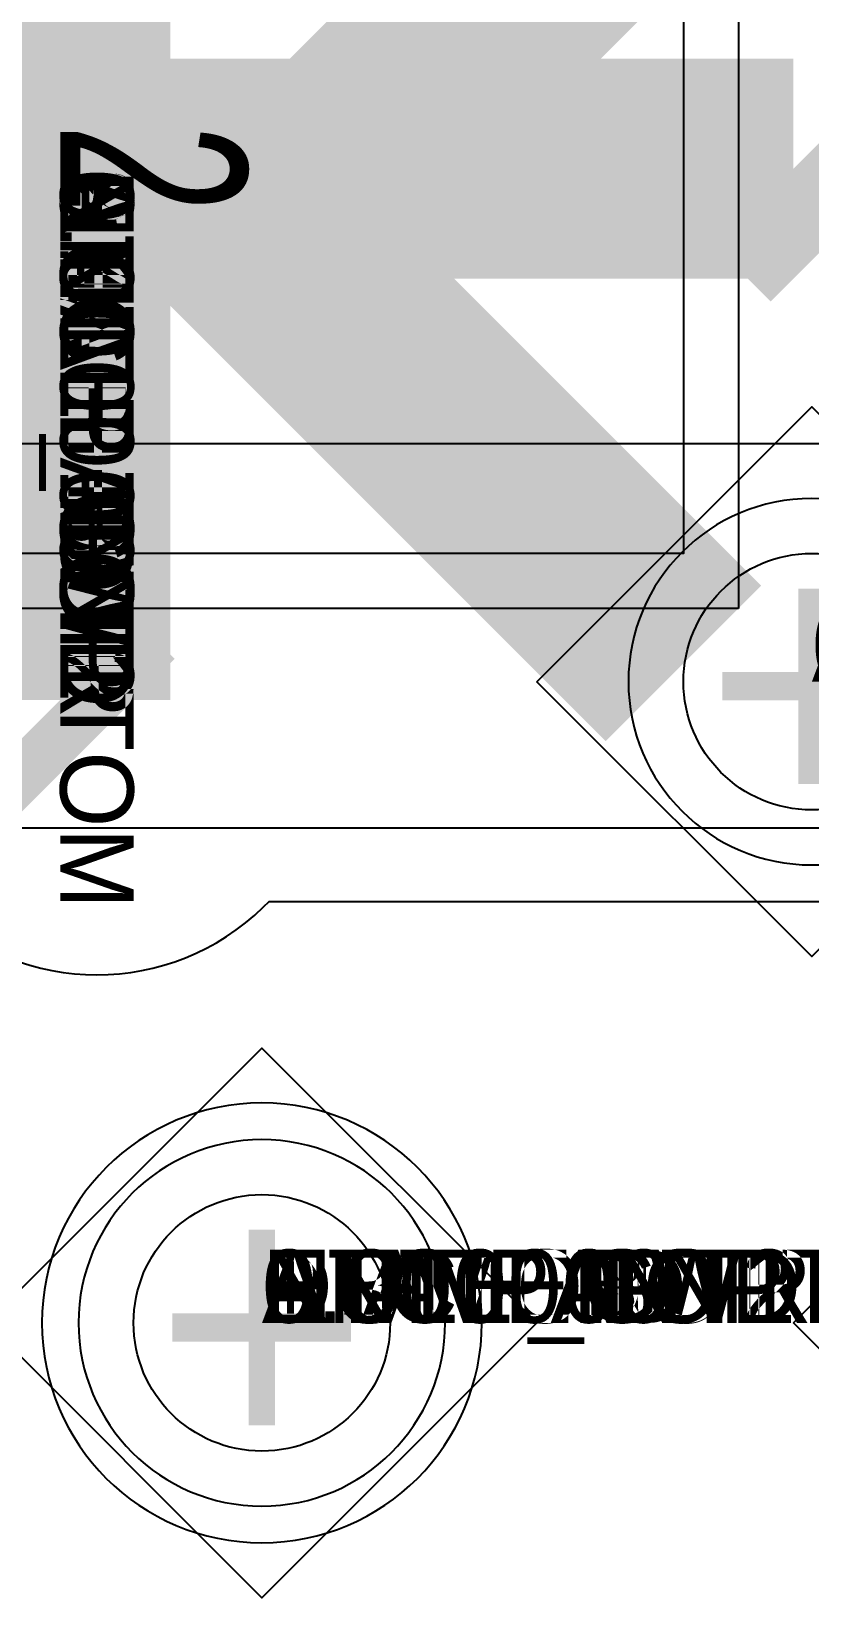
# Model space of a CAD drawing. Extents: x 0 to 323, y 0 to 320.
# Drawn here: x 160.221 to 162.344, y 61.6 to 65.875 of the extents above; entities that cross this region are included whole.
import ezdxf
from ezdxf.enums import TextEntityAlignment as Align

# ---------------------------------------------------------------- set-up
doc = ezdxf.new("R2010")
doc.units = 0
doc.header["$MEASUREMENT"] = 0
doc.layers.get('0').update_dxf_attribs({"linetype": 'CONTINUOUS'})
for name, color, linetype in [('CDN_FIGURES', 7, 'CONTINUOUS'), ('ETCH_BOTTOM', 7, 'CONTINUOUS'), ('ETCH_GND', 3, 'CONTINUOUS'), ('ETCH_INT1', 4, 'CONTINUOUS'), ('ETCH_INT2', 5, 'CONTINUOUS'), ('ETCH_PWR', 6, 'CONTINUOUS'), ('ETCH_TOP', 2, 'CONTINUOUS'), ('MANUFACTURING_NCLEGEND-1-6', 8, 'CONTINUOUS'), ('PACKAGE_GEOMETRY_ASSEMBLY_TOP', 11, 'CONTINUOUS'), ('PACKAGE_GEOMETRY_PIN_NUMBER', 9, 'CONTINUOUS')]:
    doc.layers.add(name, color=color, linetype=linetype)

# ---------------------------------------------------------------- blocks, each defined once
blk = doc.blocks.new('PAD_INFO')
for tag in ['SHAPE_TYPE', 'PAD_HEIGHT', 'PAD_LAYER', 'PAD_TYPE', 'PAD_WIDTH']:
    blk.add_attdef(tag, (0, 0), '', height=0.2)
at = {"flags": 2}
blk.add_attdef('CDN_TYPE', (0, 0), '', height=0.2, dxfattribs=at)
blk = doc.blocks.new('DRILL_INFO')
at = {"flags": 2}
blk.add_attdef('CDN_TYPE', (0, 0), '', height=0.2, dxfattribs=at)
for tag in ['FSHAPE', 'FCHAR', 'DRILL_HEIGHT', 'DIAMETER', 'PLATED', 'DRILL_WIDTH']:
    blk.add_attdef(tag, (0, 0), '', height=0.2)
blk = doc.blocks.new('VIA0700X0300')
at = {"layer": 'ETCH_BOTTOM'}
blk.add_circle((0, 0), 0.35, dxfattribs=at)
at = {"layer": 'ETCH_GND'}
blk.add_circle((0, 0), 0.35, dxfattribs=at)
at = {"layer": 'ETCH_INT1'}
blk.add_circle((0, 0), 0.35, dxfattribs=at)
at = {"layer": 'ETCH_INT2'}
blk.add_circle((0, 0), 0.35, dxfattribs=at)
at = {"layer": 'ETCH_PWR'}
blk.add_circle((0, 0), 0.35, dxfattribs=at)
at = {"layer": 'ETCH_TOP'}
blk.add_circle((0, 0), 0.35, dxfattribs=at)
ref = blk.add_blockref('PAD_INFO', (0, 0))
ref.add_attrib('PAD_LAYER', 'ETCH_TOP', (0, 0), dxfattribs={"height": 0.2})
ref.add_attrib('SHAPE_TYPE', 'NULL', (0, 0), dxfattribs={"height": 0.2})
ref.add_attrib('PAD_TYPE', 'ANTIPAD', (0, 0), dxfattribs={"height": 0.2})
ref.add_attrib('PAD_WIDTH', '0.000000', (0, 0), dxfattribs={"height": 0.2})
ref.add_attrib('PAD_HEIGHT', '0.000000', (0, 0), dxfattribs={"height": 0.2})
ref = blk.add_blockref('PAD_INFO', (0, 0))
ref.add_attrib('PAD_LAYER', 'ETCH_GND', (0, 0), dxfattribs={"height": 0.2})
ref.add_attrib('SHAPE_TYPE', 'NULL', (0, 0), dxfattribs={"height": 0.2})
ref.add_attrib('PAD_TYPE', 'ANTIPAD', (0, 0), dxfattribs={"height": 0.2})
ref.add_attrib('PAD_WIDTH', '0.000000', (0, 0), dxfattribs={"height": 0.2})
ref.add_attrib('PAD_HEIGHT', '0.000000', (0, 0), dxfattribs={"height": 0.2})
ref = blk.add_blockref('PAD_INFO', (0, 0))
ref.add_attrib('PAD_LAYER', 'ETCH_INT1', (0, 0), dxfattribs={"height": 0.2})
ref.add_attrib('SHAPE_TYPE', 'NULL', (0, 0), dxfattribs={"height": 0.2})
ref.add_attrib('PAD_TYPE', 'ANTIPAD', (0, 0), dxfattribs={"height": 0.2})
ref.add_attrib('PAD_WIDTH', '0.000000', (0, 0), dxfattribs={"height": 0.2})
ref.add_attrib('PAD_HEIGHT', '0.000000', (0, 0), dxfattribs={"height": 0.2})
ref = blk.add_blockref('PAD_INFO', (0, 0))
ref.add_attrib('PAD_LAYER', 'ETCH_INT2', (0, 0), dxfattribs={"height": 0.2})
ref.add_attrib('SHAPE_TYPE', 'NULL', (0, 0), dxfattribs={"height": 0.2})
ref.add_attrib('PAD_TYPE', 'ANTIPAD', (0, 0), dxfattribs={"height": 0.2})
ref.add_attrib('PAD_WIDTH', '0.000000', (0, 0), dxfattribs={"height": 0.2})
ref.add_attrib('PAD_HEIGHT', '0.000000', (0, 0), dxfattribs={"height": 0.2})
ref = blk.add_blockref('PAD_INFO', (0, 0))
ref.add_attrib('PAD_LAYER', 'ETCH_PWR', (0, 0), dxfattribs={"height": 0.2})
ref.add_attrib('SHAPE_TYPE', 'NULL', (0, 0), dxfattribs={"height": 0.2})
ref.add_attrib('PAD_TYPE', 'ANTIPAD', (0, 0), dxfattribs={"height": 0.2})
ref.add_attrib('PAD_WIDTH', '0.000000', (0, 0), dxfattribs={"height": 0.2})
ref.add_attrib('PAD_HEIGHT', '0.000000', (0, 0), dxfattribs={"height": 0.2})
ref = blk.add_blockref('PAD_INFO', (0, 0))
ref.add_attrib('PAD_LAYER', 'ETCH_BOTTOM', (0, 0), dxfattribs={"height": 0.2})
ref.add_attrib('SHAPE_TYPE', 'NULL', (0, 0), dxfattribs={"height": 0.2})
ref.add_attrib('PAD_TYPE', 'ANTIPAD', (0, 0), dxfattribs={"height": 0.2})
ref.add_attrib('PAD_WIDTH', '0.000000', (0, 0), dxfattribs={"height": 0.2})
ref.add_attrib('PAD_HEIGHT', '0.000000', (0, 0), dxfattribs={"height": 0.2})
ref = blk.add_blockref('PAD_INFO', (0, 0))
ref.add_attrib('PAD_LAYER', 'ETCH_TOP', (0, 0), dxfattribs={"height": 0.2})
ref.add_attrib('SHAPE_TYPE', 'NULL', (0, 0), dxfattribs={"height": 0.2})
ref.add_attrib('PAD_TYPE', 'THERMAL', (0, 0), dxfattribs={"height": 0.2})
ref.add_attrib('PAD_WIDTH', '0.000000', (0, 0), dxfattribs={"height": 0.2})
ref.add_attrib('PAD_HEIGHT', '0.000000', (0, 0), dxfattribs={"height": 0.2})
ref = blk.add_blockref('PAD_INFO', (0, 0))
ref.add_attrib('PAD_LAYER', 'ETCH_GND', (0, 0), dxfattribs={"height": 0.2})
ref.add_attrib('SHAPE_TYPE', 'NULL', (0, 0), dxfattribs={"height": 0.2})
ref.add_attrib('PAD_TYPE', 'THERMAL', (0, 0), dxfattribs={"height": 0.2})
ref.add_attrib('PAD_WIDTH', '0.000000', (0, 0), dxfattribs={"height": 0.2})
ref.add_attrib('PAD_HEIGHT', '0.000000', (0, 0), dxfattribs={"height": 0.2})
ref = blk.add_blockref('PAD_INFO', (0, 0))
ref.add_attrib('PAD_LAYER', 'ETCH_INT1', (0, 0), dxfattribs={"height": 0.2})
ref.add_attrib('SHAPE_TYPE', 'NULL', (0, 0), dxfattribs={"height": 0.2})
ref.add_attrib('PAD_TYPE', 'THERMAL', (0, 0), dxfattribs={"height": 0.2})
ref.add_attrib('PAD_WIDTH', '0.000000', (0, 0), dxfattribs={"height": 0.2})
ref.add_attrib('PAD_HEIGHT', '0.000000', (0, 0), dxfattribs={"height": 0.2})
ref = blk.add_blockref('PAD_INFO', (0, 0))
ref.add_attrib('PAD_LAYER', 'ETCH_INT2', (0, 0), dxfattribs={"height": 0.2})
ref.add_attrib('SHAPE_TYPE', 'NULL', (0, 0), dxfattribs={"height": 0.2})
ref.add_attrib('PAD_TYPE', 'THERMAL', (0, 0), dxfattribs={"height": 0.2})
ref.add_attrib('PAD_WIDTH', '0.000000', (0, 0), dxfattribs={"height": 0.2})
ref.add_attrib('PAD_HEIGHT', '0.000000', (0, 0), dxfattribs={"height": 0.2})
ref = blk.add_blockref('PAD_INFO', (0, 0))
ref.add_attrib('PAD_LAYER', 'ETCH_PWR', (0, 0), dxfattribs={"height": 0.2})
ref.add_attrib('SHAPE_TYPE', 'NULL', (0, 0), dxfattribs={"height": 0.2})
ref.add_attrib('PAD_TYPE', 'THERMAL', (0, 0), dxfattribs={"height": 0.2})
ref.add_attrib('PAD_WIDTH', '0.000000', (0, 0), dxfattribs={"height": 0.2})
ref.add_attrib('PAD_HEIGHT', '0.000000', (0, 0), dxfattribs={"height": 0.2})
ref = blk.add_blockref('PAD_INFO', (0, 0))
ref.add_attrib('PAD_LAYER', 'ETCH_BOTTOM', (0, 0), dxfattribs={"height": 0.2})
ref.add_attrib('SHAPE_TYPE', 'NULL', (0, 0), dxfattribs={"height": 0.2})
ref.add_attrib('PAD_TYPE', 'THERMAL', (0, 0), dxfattribs={"height": 0.2})
ref.add_attrib('PAD_WIDTH', '0.000000', (0, 0), dxfattribs={"height": 0.2})
ref.add_attrib('PAD_HEIGHT', '0.000000', (0, 0), dxfattribs={"height": 0.2})
ref = blk.add_blockref('PAD_INFO', (0, 0))
ref.add_attrib('PAD_LAYER', 'ETCH_TOP', (0, 0), dxfattribs={"height": 0.2})
ref.add_attrib('SHAPE_TYPE', 'CIRCLE', (0, 0), dxfattribs={"height": 0.2})
ref.add_attrib('PAD_TYPE', 'REGULAR', (0, 0), dxfattribs={"height": 0.2})
ref.add_attrib('PAD_WIDTH', '0.700000', (0, 0), dxfattribs={"height": 0.2})
ref.add_attrib('PAD_HEIGHT', '0.700000', (0, 0), dxfattribs={"height": 0.2})
ref = blk.add_blockref('PAD_INFO', (0, 0))
ref.add_attrib('PAD_LAYER', 'ETCH_GND', (0, 0), dxfattribs={"height": 0.2})
ref.add_attrib('SHAPE_TYPE', 'CIRCLE', (0, 0), dxfattribs={"height": 0.2})
ref.add_attrib('PAD_TYPE', 'REGULAR', (0, 0), dxfattribs={"height": 0.2})
ref.add_attrib('PAD_WIDTH', '0.700000', (0, 0), dxfattribs={"height": 0.2})
ref.add_attrib('PAD_HEIGHT', '0.700000', (0, 0), dxfattribs={"height": 0.2})
ref = blk.add_blockref('PAD_INFO', (0, 0))
ref.add_attrib('PAD_LAYER', 'ETCH_INT1', (0, 0), dxfattribs={"height": 0.2})
ref.add_attrib('SHAPE_TYPE', 'CIRCLE', (0, 0), dxfattribs={"height": 0.2})
ref.add_attrib('PAD_TYPE', 'REGULAR', (0, 0), dxfattribs={"height": 0.2})
ref.add_attrib('PAD_WIDTH', '0.700000', (0, 0), dxfattribs={"height": 0.2})
ref.add_attrib('PAD_HEIGHT', '0.700000', (0, 0), dxfattribs={"height": 0.2})
ref = blk.add_blockref('PAD_INFO', (0, 0))
ref.add_attrib('PAD_LAYER', 'ETCH_INT2', (0, 0), dxfattribs={"height": 0.2})
ref.add_attrib('SHAPE_TYPE', 'CIRCLE', (0, 0), dxfattribs={"height": 0.2})
ref.add_attrib('PAD_TYPE', 'REGULAR', (0, 0), dxfattribs={"height": 0.2})
ref.add_attrib('PAD_WIDTH', '0.700000', (0, 0), dxfattribs={"height": 0.2})
ref.add_attrib('PAD_HEIGHT', '0.700000', (0, 0), dxfattribs={"height": 0.2})
ref = blk.add_blockref('PAD_INFO', (0, 0))
ref.add_attrib('PAD_LAYER', 'ETCH_PWR', (0, 0), dxfattribs={"height": 0.2})
ref.add_attrib('SHAPE_TYPE', 'CIRCLE', (0, 0), dxfattribs={"height": 0.2})
ref.add_attrib('PAD_TYPE', 'REGULAR', (0, 0), dxfattribs={"height": 0.2})
ref.add_attrib('PAD_WIDTH', '0.700000', (0, 0), dxfattribs={"height": 0.2})
ref.add_attrib('PAD_HEIGHT', '0.700000', (0, 0), dxfattribs={"height": 0.2})
ref = blk.add_blockref('PAD_INFO', (0, 0))
ref.add_attrib('PAD_LAYER', 'ETCH_BOTTOM', (0, 0), dxfattribs={"height": 0.2})
ref.add_attrib('SHAPE_TYPE', 'CIRCLE', (0, 0), dxfattribs={"height": 0.2})
ref.add_attrib('PAD_TYPE', 'REGULAR', (0, 0), dxfattribs={"height": 0.2})
ref.add_attrib('PAD_WIDTH', '0.700000', (0, 0), dxfattribs={"height": 0.2})
ref.add_attrib('PAD_HEIGHT', '0.700000', (0, 0), dxfattribs={"height": 0.2})
ref = blk.add_blockref('DRILL_INFO', (0, 0))
ref.add_attrib('DIAMETER', '0.300000', (0, 0), dxfattribs={"height": 0.2})
ref.add_attrib('PLATED', 'PLATED', (0, 0), dxfattribs={"height": 0.2})
ref.add_attrib('FSHAPE', 'DIAMOND', (0, 0), dxfattribs={"height": 0.2})
ref.add_attrib('FCHAR', '+', (0, 0), dxfattribs={"height": 0.2})
ref.add_attrib('DRILL_WIDTH', '1.500000', (0, 0), dxfattribs={"height": 0.2})
ref.add_attrib('DRILL_HEIGHT', '1.500000', (0, 0), dxfattribs={"height": 0.2})
for tag in ['CDN_TYPE', 'PIN']:
    blk.add_attdef(tag, (0, 0), '', height=0.2)
at = {"flags": 2}
for tag in ['PSTKNAME', 'BBV']:
    blk.add_attdef(tag, (0, 0), '', height=0.2, dxfattribs=at)
blk = doc.blocks.new('FIGURE_DIAMOND')
at = {"layer": 'CDN_FIGURES'}
blk.add_lwpolyline([(-0.5, 0), (0, 0.5), (0.5, 0), (0, -0.5)], close=True, dxfattribs=at)
blk = doc.blocks.new('RC2100X3400TS_C1')
at = {"layer": 'ETCH_TOP'}
blk.add_lwpolyline([(-1.05, -1.7), (-1.05, 1.2), (-0.55, 1.7), (1.05, 1.7), (1.05, -1.7)], close=True, dxfattribs=at)
ref = blk.add_blockref('PAD_INFO', (0, 0))
ref.add_attrib('PAD_LAYER', 'ETCH_TOP', (0, 0), dxfattribs={"height": 0.2})
ref.add_attrib('SHAPE_TYPE', 'NULL', (0, 0), dxfattribs={"height": 0.2})
ref.add_attrib('PAD_TYPE', 'ANTIPAD', (0, 0), dxfattribs={"height": 0.2})
ref.add_attrib('PAD_WIDTH', '0.000000', (0, 0), dxfattribs={"height": 0.2})
ref.add_attrib('PAD_HEIGHT', '0.000000', (0, 0), dxfattribs={"height": 0.2})
ref = blk.add_blockref('PAD_INFO', (0, 0))
ref.add_attrib('PAD_LAYER', 'ETCH_GND', (0, 0), dxfattribs={"height": 0.2})
ref.add_attrib('SHAPE_TYPE', 'NULL', (0, 0), dxfattribs={"height": 0.2})
ref.add_attrib('PAD_TYPE', 'ANTIPAD', (0, 0), dxfattribs={"height": 0.2})
ref.add_attrib('PAD_WIDTH', '0.000000', (0, 0), dxfattribs={"height": 0.2})
ref.add_attrib('PAD_HEIGHT', '0.000000', (0, 0), dxfattribs={"height": 0.2})
ref = blk.add_blockref('PAD_INFO', (0, 0))
ref.add_attrib('PAD_LAYER', 'ETCH_INT1', (0, 0), dxfattribs={"height": 0.2})
ref.add_attrib('SHAPE_TYPE', 'NULL', (0, 0), dxfattribs={"height": 0.2})
ref.add_attrib('PAD_TYPE', 'ANTIPAD', (0, 0), dxfattribs={"height": 0.2})
ref.add_attrib('PAD_WIDTH', '0.000000', (0, 0), dxfattribs={"height": 0.2})
ref.add_attrib('PAD_HEIGHT', '0.000000', (0, 0), dxfattribs={"height": 0.2})
ref = blk.add_blockref('PAD_INFO', (0, 0))
ref.add_attrib('PAD_LAYER', 'ETCH_INT2', (0, 0), dxfattribs={"height": 0.2})
ref.add_attrib('SHAPE_TYPE', 'NULL', (0, 0), dxfattribs={"height": 0.2})
ref.add_attrib('PAD_TYPE', 'ANTIPAD', (0, 0), dxfattribs={"height": 0.2})
ref.add_attrib('PAD_WIDTH', '0.000000', (0, 0), dxfattribs={"height": 0.2})
ref.add_attrib('PAD_HEIGHT', '0.000000', (0, 0), dxfattribs={"height": 0.2})
ref = blk.add_blockref('PAD_INFO', (0, 0))
ref.add_attrib('PAD_LAYER', 'ETCH_PWR', (0, 0), dxfattribs={"height": 0.2})
ref.add_attrib('SHAPE_TYPE', 'NULL', (0, 0), dxfattribs={"height": 0.2})
ref.add_attrib('PAD_TYPE', 'ANTIPAD', (0, 0), dxfattribs={"height": 0.2})
ref.add_attrib('PAD_WIDTH', '0.000000', (0, 0), dxfattribs={"height": 0.2})
ref.add_attrib('PAD_HEIGHT', '0.000000', (0, 0), dxfattribs={"height": 0.2})
ref = blk.add_blockref('PAD_INFO', (0, 0))
ref.add_attrib('PAD_LAYER', 'ETCH_BOTTOM', (0, 0), dxfattribs={"height": 0.2})
ref.add_attrib('SHAPE_TYPE', 'NULL', (0, 0), dxfattribs={"height": 0.2})
ref.add_attrib('PAD_TYPE', 'ANTIPAD', (0, 0), dxfattribs={"height": 0.2})
ref.add_attrib('PAD_WIDTH', '0.000000', (0, 0), dxfattribs={"height": 0.2})
ref.add_attrib('PAD_HEIGHT', '0.000000', (0, 0), dxfattribs={"height": 0.2})
ref = blk.add_blockref('PAD_INFO', (0, 0))
ref.add_attrib('PAD_LAYER', 'ETCH_TOP', (0, 0), dxfattribs={"height": 0.2})
ref.add_attrib('SHAPE_TYPE', 'NULL', (0, 0), dxfattribs={"height": 0.2})
ref.add_attrib('PAD_TYPE', 'THERMAL', (0, 0), dxfattribs={"height": 0.2})
ref.add_attrib('PAD_WIDTH', '0.000000', (0, 0), dxfattribs={"height": 0.2})
ref.add_attrib('PAD_HEIGHT', '0.000000', (0, 0), dxfattribs={"height": 0.2})
ref = blk.add_blockref('PAD_INFO', (0, 0))
ref.add_attrib('PAD_LAYER', 'ETCH_GND', (0, 0), dxfattribs={"height": 0.2})
ref.add_attrib('SHAPE_TYPE', 'NULL', (0, 0), dxfattribs={"height": 0.2})
ref.add_attrib('PAD_TYPE', 'THERMAL', (0, 0), dxfattribs={"height": 0.2})
ref.add_attrib('PAD_WIDTH', '0.000000', (0, 0), dxfattribs={"height": 0.2})
ref.add_attrib('PAD_HEIGHT', '0.000000', (0, 0), dxfattribs={"height": 0.2})
ref = blk.add_blockref('PAD_INFO', (0, 0))
ref.add_attrib('PAD_LAYER', 'ETCH_INT1', (0, 0), dxfattribs={"height": 0.2})
ref.add_attrib('SHAPE_TYPE', 'NULL', (0, 0), dxfattribs={"height": 0.2})
ref.add_attrib('PAD_TYPE', 'THERMAL', (0, 0), dxfattribs={"height": 0.2})
ref.add_attrib('PAD_WIDTH', '0.000000', (0, 0), dxfattribs={"height": 0.2})
ref.add_attrib('PAD_HEIGHT', '0.000000', (0, 0), dxfattribs={"height": 0.2})
ref = blk.add_blockref('PAD_INFO', (0, 0))
ref.add_attrib('PAD_LAYER', 'ETCH_INT2', (0, 0), dxfattribs={"height": 0.2})
ref.add_attrib('SHAPE_TYPE', 'NULL', (0, 0), dxfattribs={"height": 0.2})
ref.add_attrib('PAD_TYPE', 'THERMAL', (0, 0), dxfattribs={"height": 0.2})
ref.add_attrib('PAD_WIDTH', '0.000000', (0, 0), dxfattribs={"height": 0.2})
ref.add_attrib('PAD_HEIGHT', '0.000000', (0, 0), dxfattribs={"height": 0.2})
ref = blk.add_blockref('PAD_INFO', (0, 0))
ref.add_attrib('PAD_LAYER', 'ETCH_PWR', (0, 0), dxfattribs={"height": 0.2})
ref.add_attrib('SHAPE_TYPE', 'NULL', (0, 0), dxfattribs={"height": 0.2})
ref.add_attrib('PAD_TYPE', 'THERMAL', (0, 0), dxfattribs={"height": 0.2})
ref.add_attrib('PAD_WIDTH', '0.000000', (0, 0), dxfattribs={"height": 0.2})
ref.add_attrib('PAD_HEIGHT', '0.000000', (0, 0), dxfattribs={"height": 0.2})
ref = blk.add_blockref('PAD_INFO', (0, 0))
ref.add_attrib('PAD_LAYER', 'ETCH_BOTTOM', (0, 0), dxfattribs={"height": 0.2})
ref.add_attrib('SHAPE_TYPE', 'NULL', (0, 0), dxfattribs={"height": 0.2})
ref.add_attrib('PAD_TYPE', 'THERMAL', (0, 0), dxfattribs={"height": 0.2})
ref.add_attrib('PAD_WIDTH', '0.000000', (0, 0), dxfattribs={"height": 0.2})
ref.add_attrib('PAD_HEIGHT', '0.000000', (0, 0), dxfattribs={"height": 0.2})
ref = blk.add_blockref('PAD_INFO', (0, 0))
ref.add_attrib('PAD_LAYER', 'ETCH_TOP', (0, 0), dxfattribs={"height": 0.2})
ref.add_attrib('SHAPE_TYPE', 'SHAPE', (0, 0), dxfattribs={"height": 0.2})
ref.add_attrib('PAD_TYPE', 'REGULAR', (0, 0), dxfattribs={"height": 0.2})
ref.add_attrib('PAD_WIDTH', '2.100000', (0, 0), dxfattribs={"height": 0.2})
ref.add_attrib('PAD_HEIGHT', '3.400000', (0, 0), dxfattribs={"height": 0.2})
ref = blk.add_blockref('PAD_INFO', (0, 0))
ref.add_attrib('PAD_LAYER', 'ETCH_GND', (0, 0), dxfattribs={"height": 0.2})
ref.add_attrib('SHAPE_TYPE', 'NULL', (0, 0), dxfattribs={"height": 0.2})
ref.add_attrib('PAD_TYPE', 'REGULAR', (0, 0), dxfattribs={"height": 0.2})
ref.add_attrib('PAD_WIDTH', '0.000000', (0, 0), dxfattribs={"height": 0.2})
ref.add_attrib('PAD_HEIGHT', '0.000000', (0, 0), dxfattribs={"height": 0.2})
ref = blk.add_blockref('PAD_INFO', (0, 0))
ref.add_attrib('PAD_LAYER', 'ETCH_INT1', (0, 0), dxfattribs={"height": 0.2})
ref.add_attrib('SHAPE_TYPE', 'NULL', (0, 0), dxfattribs={"height": 0.2})
ref.add_attrib('PAD_TYPE', 'REGULAR', (0, 0), dxfattribs={"height": 0.2})
ref.add_attrib('PAD_WIDTH', '0.000000', (0, 0), dxfattribs={"height": 0.2})
ref.add_attrib('PAD_HEIGHT', '0.000000', (0, 0), dxfattribs={"height": 0.2})
ref = blk.add_blockref('PAD_INFO', (0, 0))
ref.add_attrib('PAD_LAYER', 'ETCH_INT2', (0, 0), dxfattribs={"height": 0.2})
ref.add_attrib('SHAPE_TYPE', 'NULL', (0, 0), dxfattribs={"height": 0.2})
ref.add_attrib('PAD_TYPE', 'REGULAR', (0, 0), dxfattribs={"height": 0.2})
ref.add_attrib('PAD_WIDTH', '0.000000', (0, 0), dxfattribs={"height": 0.2})
ref.add_attrib('PAD_HEIGHT', '0.000000', (0, 0), dxfattribs={"height": 0.2})
ref = blk.add_blockref('PAD_INFO', (0, 0))
ref.add_attrib('PAD_LAYER', 'ETCH_PWR', (0, 0), dxfattribs={"height": 0.2})
ref.add_attrib('SHAPE_TYPE', 'NULL', (0, 0), dxfattribs={"height": 0.2})
ref.add_attrib('PAD_TYPE', 'REGULAR', (0, 0), dxfattribs={"height": 0.2})
ref.add_attrib('PAD_WIDTH', '0.000000', (0, 0), dxfattribs={"height": 0.2})
ref.add_attrib('PAD_HEIGHT', '0.000000', (0, 0), dxfattribs={"height": 0.2})
ref = blk.add_blockref('PAD_INFO', (0, 0))
ref.add_attrib('PAD_LAYER', 'ETCH_BOTTOM', (0, 0), dxfattribs={"height": 0.2})
ref.add_attrib('SHAPE_TYPE', 'NULL', (0, 0), dxfattribs={"height": 0.2})
ref.add_attrib('PAD_TYPE', 'REGULAR', (0, 0), dxfattribs={"height": 0.2})
ref.add_attrib('PAD_WIDTH', '0.000000', (0, 0), dxfattribs={"height": 0.2})
ref.add_attrib('PAD_HEIGHT', '0.000000', (0, 0), dxfattribs={"height": 0.2})
ref = blk.add_blockref('DRILL_INFO', (0, 0))
ref.add_attrib('DIAMETER', '0.000000', (0, 0), dxfattribs={"height": 0.2})
ref.add_attrib('PLATED', 'PLATED', (0, 0), dxfattribs={"height": 0.2})
ref.add_attrib('FSHAPE', 'NULL', (0, 0), dxfattribs={"height": 0.2})
ref.add_attrib('DRILL_WIDTH', '0.000000', (0, 0), dxfattribs={"height": 0.2})
ref.add_attrib('DRILL_HEIGHT', '0.000000', (0, 0), dxfattribs={"height": 0.2})
for tag in ['CDN_TYPE', 'PIN']:
    blk.add_attdef(tag, (0, 0), '', height=0.2)
at = {"flags": 2}
for tag in ['PSTKNAME', 'BBV']:
    blk.add_attdef(tag, (0, 0), '', height=0.2, dxfattribs=at)
blk = doc.blocks.new('F154')
at = {"layer": 'PACKAGE_GEOMETRY_ASSEMBLY_TOP'}
blk.add_lwpolyline([(-0.75, -2.25), (6.75, -2.25), (6.75, 2.25), (-0.75, 2.25)], close=True, dxfattribs=at)
at = {"layer": 'ETCH_TOP'}
blk.add_blockref('RC2100X3400TS_C1', (6, 0), dxfattribs=at)
at = {"flags": 2}
for tag in ['SYMBOL_TYPE', 'CDN_TYPE', 'REFDES']:
    blk.add_attdef(tag, (0, 0), '', height=0.2, dxfattribs=at)

msp = doc.modelspace()

# ---------------------------------------------------------------- linework, layer by layer
at = {"layer": 'ETCH_BOTTOM'}
msp.add_lwpolyline([(160.85, 62.9501, 1), (160.85, 61.7499, 1)], format="xyb", close=True, dxfattribs=at)
at = {"layer": 'ETCH_GND'}
msp.add_lwpolyline([(161.3501, 62.35, 1), (160.3499, 62.35, 1)], format="xyb", close=True, dxfattribs=at)
at = {"layer": 'ETCH_INT1'}
msp.add_lwpolyline([(162.8501, 64.1, 1), (161.8499, 64.1, 1)], format="xyb", close=True, dxfattribs=at)
at = {"layer": 'ETCH_INT2'}
msp.add_lwpolyline([(161.3501, 62.35, 1), (160.3499, 62.35, 1)], format="xyb", close=True, dxfattribs=at)
at = {"layer": 'ETCH_PWR'}
for points in [[(162.8501, 64.1, 1), (161.8499, 64.1, 1)], [(161.3501, 62.35, 1), (160.3499, 62.35, 1)]]:
    msp.add_lwpolyline(points, format="xyb", close=True, dxfattribs=at)
at = {"layer": 'ETCH_TOP'}
for points in [[(153.4, 63.7), (153.4, 67.2), (162.65, 67.2), (162.65, 63.7)], [(162.1501, 64.2999), (158.4499, 64.2999), (158.4499, 66.7001), (161.5622, 66.7001), (162.1501, 66.1122)]]:
    msp.add_lwpolyline(points, close=True, dxfattribs=at)
for points, format in [([(160.3, 66.9, 0.6, 0.6, 0), (160.3, 65.5, 0.6, 0.6, 0)], "xyseb"), ([(162.3, 66.75, 0.6, 0.6, 0), (161.05, 65.5, 0.6, 0.6, 0)], "xyseb"), ([(159.9451, 63.4855, 0.40811), (160.8549, 63.4855), (160.8696, 63.5), (161.9886, 63.5), (161.989, 63.5, 0.008461), (162.011, 63.5), (162.0114, 63.5), (162.95, 63.5), (162.95, 64.9341), (162.9609, 64.9479, 0.346323), (162.9609, 65.7521), (162.95, 65.7659), (162.95, 66.35), (164.2999, 66.35), (164.2999, 64.8499), (166.2001, 64.8499), (166.2001, 66.35), (166.45, 66.35)], "xyb"), ([(159.9, 65.5, 0.6, 0.6, 0), (160.3, 65.5, 0.6, 0.6, 0)], "xyseb"), ([(160.3, 64.05, 0.6, 0.6, 0), (160.3, 65.5, 0.6, 0.6, 0)], "xyseb"), ([(160.65, 65.5, 0.6, 0.6, 0), (160.3, 65.5, 0.6, 0.6, 0)], "xyseb"), ([(161.05, 65.5, 0.6, 0.6, 0), (160.65, 65.5, 0.6, 0.6, 0)], "xyseb"), ([(160.65, 65.5, 0.6, 0.6, 0), (162, 64.15, 0.6, 0.6, 0)], "xyseb"), ([(162.3, 65.5, 0.6, 0.6, 0), (161.05, 65.5, 0.6, 0.6, 0)], "xyseb"), ([(162.45, 65.35, 0.6, 0.6, 0), (162.3, 65.5, 0.6, 0.6, 0)], "xyseb"), ([(160.4, 63.95, 0.6, 0.6, 0), (160.3, 64.05, 0.6, 0.6, 0)], "xyseb")]:
    msp.add_lwpolyline(points, format=format, dxfattribs=at)

# ---------------------------------------------------------------- block references
at = {"rotation": 270}
msp.add_blockref('F154', (160.3, 71.5), dxfattribs=at)
at = {"layer": 'ETCH_TOP'}
for p in [(162.35, 64.1), (160.85, 62.35)]:
    msp.add_blockref('VIA0700X0300', p, dxfattribs=at)
at = {"layer": 'MANUFACTURING_NCLEGEND-1-6', "xscale": 1.5, "yscale": 1.5}
for p in [(162.35, 64.1), (160.85, 62.35), (163.05, 62.35)]:
    msp.add_blockref('FIGURE_DIAMOND', p, dxfattribs=at)

# ---------------------------------------------------------------- texts
at = {"layer": 'MANUFACTURING_NCLEGEND-1-6'}
for p in [(162.35, 64.1), (160.85, 62.35)]:
    msp.add_text('+', height=0.75, dxfattribs=at).set_placement(p, align=Align.MIDDLE_CENTER)
at = {"layer": 'PACKAGE_GEOMETRY_PIN_NUMBER', "width": 0.649606}
msp.add_text('2', height=0.508, rotation=270, dxfattribs=at).set_placement((160.3, 65.5), align=Align.CENTER)

doc.saveas('drawing.dxf')
